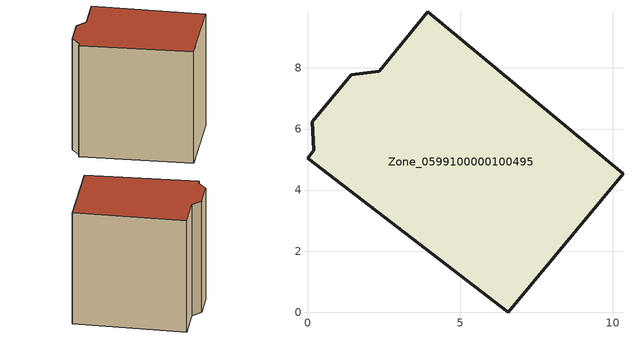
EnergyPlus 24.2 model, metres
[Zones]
Zone_0599100000100495
 floor ground (C_G): 0.2,5.31 0.16,6.23 1.43,7.78 2.35,7.9 3.93,9.84 10.33,4.54 6.58,0 0,5.05 z0
 wall outside (C_F): 6.58,0 10.33,4.54 3.93,9.84 2.35,7.9 1.43,7.78 0.16,6.23 0.2,5.31 0,5.05 6.58,0 z0:9.01
 roof outside (C_R): 0.16,6.23 0.2,5.31 0,5.05 6.58,0 10.33,4.54 3.93,9.84 2.35,7.9 1.43,7.78 z9.01
[BUILDING]
Pand.0599100000100495: North Axis=0; Terrain=City; Loads Convergence Tolerance Value=0.04; Temperature Convergence Tolerance Value=0.4; Solar Distribution=FullExterior; Maximum Number of Warmup Days=25; Minimum Number of Warmup Days=1
[Site:Location]
Rotterdam.The.Hague.AP_ZH_NLD Design_Conditions: Latitude=51.96; Longitude=4.45; Time Zone=1; Elevation=-4.5
[SITE:GROUNDTEMPERATURE:BUILDINGSURFACE]
18, 18, 18, 18, 18, 18, 18, 18, 18, 18, 18, 18
[MATERIAL] Thermal Absorptance=0.9; Solar Absorptance=0.7; Visible Absorptance=0.7
Name | Roughness | Thickness | Conductivity | Density | Specific Heat
G.TI.1946 | MediumSmooth | 0.15 | 1 | 540 | 1210
F.TI.1946 | Rough | 0.3 | 0.857143 | 1920 | 840
R.TI.1946 | MediumRough | 0.2 | 0.1 | 1500 | 1000
[CONSTRUCTION]
C_G: G.TI.1946
C_F: F.TI.1946
C_R: R.TI.1946
[ZONE]
Zone_0599100000100495: Type=1; Multiplier=1; Ceiling Height=Autocalculate; Volume=Autocalculate; Floor Area=autocalculate; Part of Total Floor Area=Yes
[ZONEINFILTRATION:DESIGNFLOWRATE]
Infil_Zone_0599100000100495: Zone or ZoneList or Space or SpaceList=Zone_0599100000100495; Schedule=AlwaysOn; Design Flow Rate Calculation Method=Flow/Area; Flow Rate per Floor Area=0.003; Constant Term Coefficient=1; Temperature Term Coefficient=0; Velocity Term Coefficient=0; Velocity Squared Term Coefficient=0
[HVACTEMPLATE:ZONE:IDEALLOADSAIRSYSTEM]
Zone_0599100000100495: Maximum Heating Supply Air Temperature=50; Minimum Cooling Supply Air Temperature=13; Maximum Heating Supply Air Humidity Ratio=0.0156; Minimum Cooling Supply Air Humidity Ratio=0.0077; Heating Limit=NoLimit; Cooling Limit=NoLimit; Dehumidification Control Type=ConstantSensibleHeatRatio; Cooling Sensible Heat Ratio=0.7; Dehumidification Setpoint=60; Humidification Control Type=None; Humidification Setpoint=30; Outdoor Air Method=None; Outdoor Air Flow Rate per Person=0.00944; Outdoor Air Flow Rate per Zone Floor Area=0; Outdoor Air Flow Rate per Zone=0; Demand Controlled Ventilation Type=None; Outdoor Air Economizer Type=NoEconomizer; Heat Recovery Type=None; Sensible Heat Recovery Effectiveness=0.7; Latent Heat Recovery Effectiveness=0.65
[ZONECONTROL:THERMOSTAT]
ThermostatControl_Zone_0599100000100495: Zone or ZoneList=Zone_0599100000100495; Control Type Schedule=DualSetpointControlType; Control 1=Thermostat_Zone_0599100000100495; Temperature Difference Between Cutout And Setpoint=0
[THERMOSTATSETPOINT:DUALSETPOINT]
Thermostat_Zone_0599100000100495: Heating Setpoint Temperature Schedule=HeatingSetpoint_Zone_0599100000100495; Cooling Setpoint Temperature Schedule=CoolingSetpoint_Zone_0599100000100495
[SCHEDULE:COMPACT]
HeatingSetpoint_Zone_0599100000100495: Through: 12/31, For: AllDays, Until: 24:00, 21
CoolingSetpoint_Zone_0599100000100495: Through: 12/31, For: AllDays, Until: 24:00, 24
DualSetpointControlType: Through: 12/31, For: AllDays, Until: 24:00, 4
AlwaysOn: Through: 12/31, For: AllDays, Until: 24:00, 1
